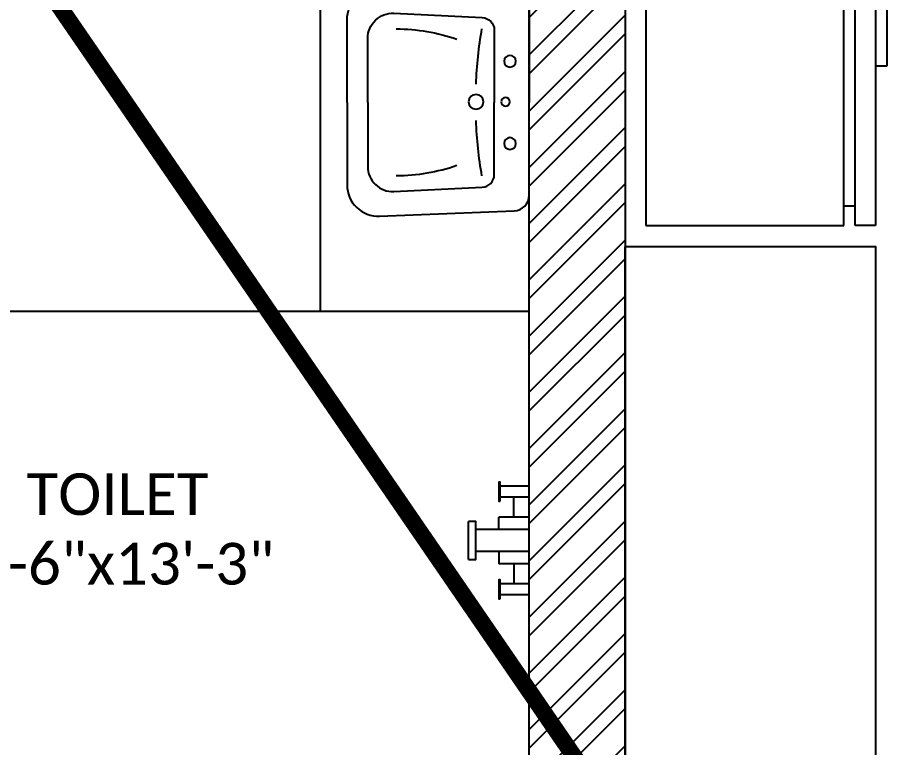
# Model space of a CAD drawing. Header units: millimetres. Extents: x -4167 to 87328, y -21481 to 19784.
# Drawn here: x 5248 to 7341, y 909 to 2659 of the extents above; entities that cross this region are included whole.
import ezdxf

# ---------------------------------------------------------------- set-up
doc = ezdxf.new("R2010")
doc.units = ezdxf.units.MM
doc.header["$LTSCALE"] = 150
doc.linetypes.add('DASHED', pattern=[19.05, 12.7, -6.35])
for name, color, linetype in [('ad-Furniture', 8, 'Continuous'), ('ad-Text main', 7, 'Continuous'), ('ad-Toilet fixtures', 8, 'Continuous'), ('ad-Wall', 240, 'Continuous'), ('ad-Wall hatch', 8, 'Continuous')]:
    doc.layers.add(name, color=color, linetype=linetype)
doc.layers.add('ad-Primary Roof', color=5, linetype='Continuous', true_color=0x0000ff)
doc.styles.get("Standard").update_dxf_attribs({"font": 'calibril.ttf'})

# ---------------------------------------------------------------- blocks, each defined once
blk = doc.blocks.new('zw$C7D6')
at = {"layer": 'ad-Text main', "insert": (5488.2, 1432.2), "char_height": 100, "width": 716.648, "attachment_point": 5, "bg_fill": 2}
blk.add_mtext('TOILET\\P6\'-6"x13\'-3"', dxfattribs=at)
blk = doc.blocks.new('Typical floor plan$0$6 A E W_Typical Floor Plan$0$ad_Shower')
for p, q in [((0, 130, 0), (-69.5, 130, 0)), ((0, -130), (0, 130)), ((0, 103.8, 0), (-69.5, 103.8, 0)), ((-36.4, 55.7, 0), (-36.4, 103.8, 0)), ((-145.8, -45.6), (-145.8, 45.6)), ((0, 55.7, 0), (-72.9, 55.7, 0)), ((-72.9, 26.2, 0), (-72.9, 55.7, 0)), ((0, 26.2, 0), (-128.2, 26.2, 0)), ((0, -26.2, 0), (-128.2, -26.2, 0)), ((-72.9, -26.2, 0), (-72.9, -56.1, 0)), ((0, -56.1, 0), (-72.9, -56.1, 0)), ((-36.4, -56.1, 0), (-36.4, -103.8, 0)), ((0, -103.8, 0), (-69.5, -103.8, 0)), ((0, -130, 0), (-69.5, -130, 0))]:
    blk.add_line(p, q)
blk.add_lwpolyline([(-69.5, 94.1), (-69.5, 139.7), (-72.9, 139.7), (-72.9, 94.1)], close=True)
at = {"elevation": 0}
blk.add_lwpolyline([(-145.8, -45.6), (-128.2, -45.6), (-128.2, 45.6), (-145.8, 45.6)], dxfattribs=at)
blk.add_lwpolyline([(-69.5, -139.7), (-69.5, -94.1), (-72.9, -94.1), (-72.9, -139.7)], close=True, dxfattribs=at)
blk = doc.blocks.new('zw$F302')
at = {"layer": 'ad-Furniture'}
for points in [[(436.4, 0), (436.4, 198, 0.426121), (358.4, 272.8), (35.9, 259.8, 0.402405), (0, 222.4), (0, 0)], [(386.8, 0), (386.8, 153.8, 0.426121), (324.5, 213.7), (112.5, 203.2, 0.402405), (83.7, 173.3), (83.7, 0)], [(436.4, 0), (436.4, -198, -0.426121), (358.4, -272.8), (35.9, -259.8, -0.402405), (0, -222.4), (0, 0)], [(386.8, 0), (386.8, -153.8, -0.426121), (324.5, -213.7), (112.5, -203.2, -0.402405), (83.7, -173.3), (83.7, 0)]]:
    blk.add_lwpolyline(points, format="xyb", dxfattribs=at)
for centre, radius in [((46, 98.6), 14.1), ((56.6, 1.3), 10.6), ((127.4, 1.3), 17.7), ((46, -98.6), 14.1)]:
    blk.add_circle(centre, radius, dxfattribs=at)
for centre, radius, start, end in [((-831.2, 8.5), 959.2, 2.1045, 10.0784), ((322.6, -285.2), 461.6, 90.5074, 108.8514), ((-831.2, -8.5), 959.2, 349.9216, 357.8955), ((322.6, 285.2), 461.6, 251.1486, 269.4926)]:
    blk.add_arc(centre, radius, start, end, dxfattribs=at)
blk = doc.blocks.new('3BHK+_A$0$ad_Fridge')
for p, q in [((0, 1000.9), (0, 0)), ((474.7, 1000.9, 0), (0, 1000.9)), ((474.7, 0, 0), (474.7, 1000.9, 0)), ((502.2, 1000.9, 0), (502.2, 606.9, 0)), ((550.5, 1000.9, 0), (502.2, 1000.9, 0)), ((550.5, 606.9, 0), (550.5, 1000.9, 0)), ((502.2, 954.4, 0), (474.7, 954.4, 0)), ((502.2, 954.4, 0), (474.7, 954.4, 0)), ((577.9, 805.8, 0), (550.5, 805.8, 0)), ((577.9, 653.4, 0), (577.9, 805.8, 0)), ((502.2, 653.4, 0), (474.7, 653.4, 0)), ((550.5, 653.4, 0), (577.9, 653.4, 0)), ((502.2, 606.9, 0), (550.5, 606.9, 0)), ((502.2, 0, 0), (502.2, 581.4, 0)), ((502.2, 581.4, 0), (550.5, 581.4, 0)), ((550.5, 581.4, 0), (550.5, 0, 0)), ((502.2, 534.9, 0), (474.7, 534.9, 0)), ((550.5, 534.9, 0), (577.9, 534.9, 0)), ((577.9, 534.9, 0), (577.9, 382.5, 0)), ((577.9, 382.5, 0), (550.5, 382.5, 0)), ((502.2, 46.5, 0), (474.7, 46.5, 0)), ((0, 0), (474.7, 0, 0)), ((550.5, 0, 0), (502.2, 0, 0))]:
    blk.add_line(p, q)
blk = doc.blocks.new('zw$BB2B')
at = {"layer": 'ad-Furniture'}
blk.add_lwpolyline([(6705, 2110), (7305, 2110), (7305, 230), (6705, 230)], close=True, dxfattribs=at)
at = {"layer": 'ad-Toilet fixtures'}
for points in [[(5975, 1955), (5975, 4280)], [(4500, 1955), (6475, 1955)]]:
    blk.add_lwpolyline(points, dxfattribs=at)
at = {"layer": 'ad-Furniture', "xscale": 0.9990749306197567, "yscale": 0.9990749306197567, "zscale": 0.9990749306197567, "rotation": 359.9999999999996}
blk.add_blockref('3BHK+_A$0$ad_Fridge', (6755, 2160), dxfattribs=at)
at = {"layer": 'ad-Toilet fixtures', "xscale": -1}
blk.add_blockref('zw$F302', (6475, 2455), dxfattribs=at)
at = {"layer": 'ad-Toilet fixtures', "rotation": 359.9999999999996}
blk.add_blockref('Typical floor plan$0$6 A E W_Typical Floor Plan$0$ad_Shower', (6475, 1405), dxfattribs=at)
blk = doc.blocks.new('zw$6EBD')
at = {"layer": 'ad-Wall hatch', "transparency": 33554610}
h = blk.add_hatch(dxfattribs=at)
h.set_pattern_fill('ANSI32', color=256, scale=10, angle=1e-14)
h.paths.add_polyline_path([(230, 4280), (230, 230), (6475, 230), (6475, 4280), (3605, 4280), (3605, 4510), (6705, 4510), (6705, 230), (7405, 230), (7405, 0), (0, 0), (0, 4510), (1910, 4510), (1910, 7945), (0, 7945), (0, 12355), (10375, 12355), (10375, 9605), (10145, 9605), (10145, 12125), (5915, 12125), (5915, 7945), (3605, 7945), (3605, 8175), (5685, 8175), (5685, 12125), (230, 12125), (230, 8175), (2705, 8175), (2705, 7945), (2140, 7945), (2140, 4510), (2705, 4510), (2705, 4280)])
at = {"layer": 'ad-Wall'}
for points in [[(6705, 4510), (6705, 230), (7405, 230), (7405, 0), (0, 0), (0, 4510)], [(2705, 4510), (2705, 4280), (230, 4280), (230, 230), (6475, 230), (6475, 4280), (3605, 4280), (3605, 4510)]]:
    blk.add_lwpolyline(points, dxfattribs=at)
blk = doc.blocks.new('1215E_Roof Plan')
at = {"layer": 'ad-Primary Roof', "linetype": 'DASHED', "ltscale": 2, "const_width": 40}
blk.add_lwpolyline([(1460, -2510), (8915, -2510), (5187.5, 2920)], close=True, dxfattribs=at)
blk = doc.blocks.new('1215_East Villa')
at = {"layer": 'ad-Text main'}
blk.add_blockref('zw$C7D6', (0, 0), dxfattribs=at)
at = {"layer": 'ad-Furniture'}
blk.add_blockref('zw$BB2B', (0, 0), dxfattribs=at)
blk.add_blockref('zw$6EBD', (0, 0))
blk.add_blockref('1215E_Roof Plan', (0, 0))

msp = doc.modelspace()

# ---------------------------------------------------------------- block references
msp.add_blockref('1215_East Villa', (0, 0))

doc.saveas('drawing.dxf')
